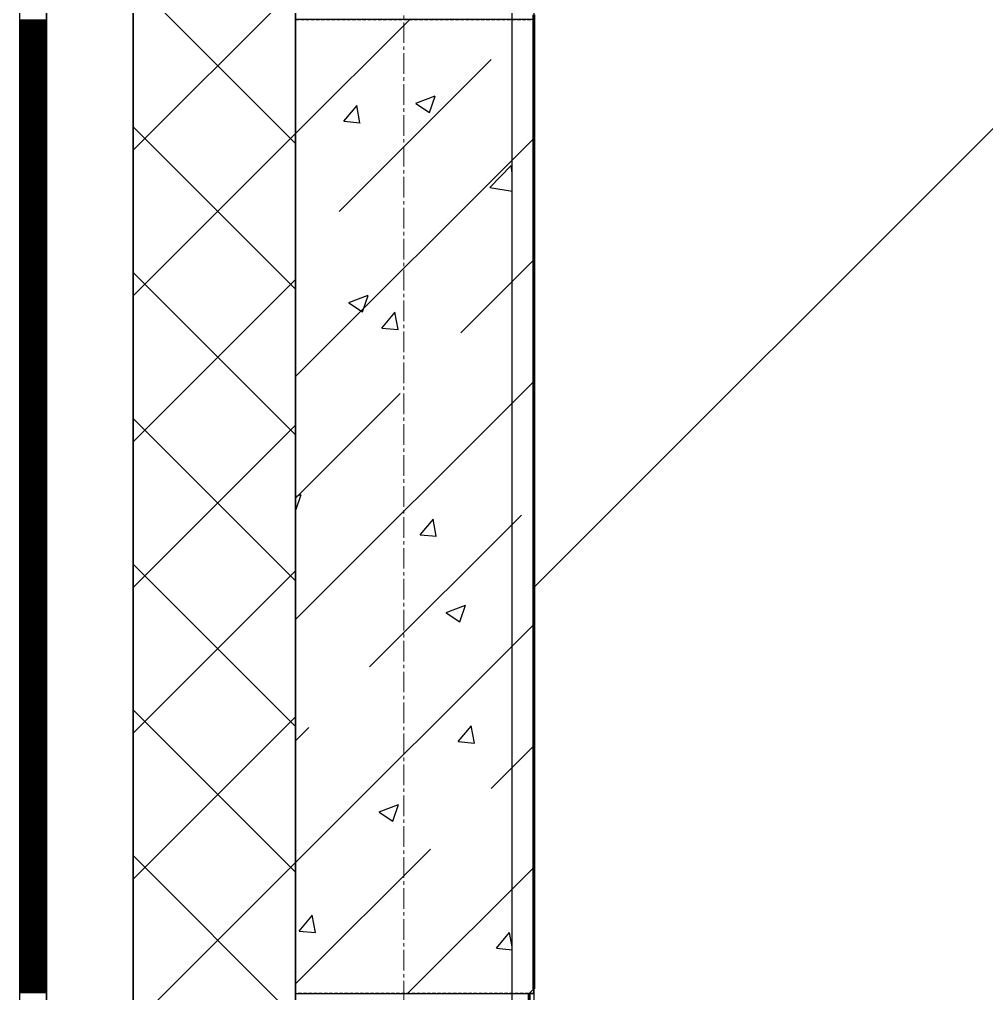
# Model space of a CAD drawing. Header units: millimetres. Extents: x 538266 to 1167394, y 114608 to 637157.
# Drawn here: x 1046079 to 1046972, y 527569 to 528469 of the extents above; entities that cross this region are included whole.
import ezdxf

# ---------------------------------------------------------------- set-up
doc = ezdxf.new("R2010")
doc.units = ezdxf.units.MM
for name, pattern in [('CENTER2', [28.575, 19.05, -3.175, 3.175, -3.175]), ('DASHED', [19.05, 12.7, -6.35]), ('HIDDEN2', [4.7625, 3.175, -1.5875])]:
    doc.linetypes.add(name, pattern=pattern)
for name, color, linetype, lineweight in [('0) шт стен 3 эт', 150, 'Continuous', 60), ('АР_Колонны', 70, 'Continuous', 30), ('АР_Стены ЖБ', 7, 'Continuous', 35), ('АР_Стены ПЕНОблок', 52, 'Continuous', 20), ('АР_Тонкая', 254, 'Continuous', 5), ('АР_Утеплитель', 31, 'Continuous', 0), ('АР_Штриховка', 8, 'Continuous', 0)]:
    doc.layers.add(name, color=color, linetype=linetype, lineweight=lineweight)
doc.layers.add('АР_Делит', color=120, linetype='Continuous', lineweight=0, plot=False)
doc.layers.add('РД_Оси_100', color=7, linetype='Continuous', lineweight=0, true_color=0x525252)
doc.layers.add('ФВ-5', color=7, linetype='Continuous')

# ---------------------------------------------------------------- blocks, each defined once
blk = doc.blocks.new('СОШ_2200_АР_ОСИ_М100_28.05.24')
at = {"layer": 'АР_Делит', "color": 251, "linetype": 'DASHED', "true_color": 0x636466}
blk.add_lwpolyline([(114955, 135155), (114955, -355), (93595.036, -355), (93595.036, 13855), (94145, 13855), (94145, 68320), (66055, 68320), (66055, 13857.73), (83455, 13857.73), (83455, -355), (45245, -355), (45245, 13145), (44695, 13145), (44695, 26755), (45245, 26755), (45245, 68320), (20455, 68320), (20455, 26755), (27955, 26755), (27955, 13145), (-355, 13145), (-355, 100855)], dxfattribs=at)
at = {"layer": 'РД_Оси_100', "color": 251, "linetype": 'CENTER2', "true_color": 0x636466}
blk.add_line((0, -6155), (0, 139938.679), dxfattribs=at)
blk = doc.blocks.new('3_этаж1')
at = {"layer": 'АР_Колонны', "color": 18, "linetype": 'HIDDEN2', "lineweight": 25, "true_color": 0x000000}
for p, q in [((684283.57, 528468.74), (684503.57, 528468.74)), ((684283.57, 527568.74), (684283.57, 528468.74)), ((684503.57, 528468.74), (684503.57, 527568.74)), ((684503.57, 527568.74), (684283.57, 527568.74))]:
    blk.add_line(p, q, dxfattribs=at)
at = {"layer": 'АР_Колонны', "color": 18, "linetype": 'Continuous', "lineweight": 25, "true_color": 0x000000}
for p, q in [((684503.57, 528468.74), (684283.57, 528468.74)), ((684283.57, 528468.74), (684283.57, 527568.74)), ((684503.57, 528468.74), (684283.57, 528468.74)), ((684283.57, 528468.74), (684283.57, 527568.74)), ((684503.57, 527568.74), (684503.57, 528468.74)), ((684503.57, 527568.74), (684503.57, 528468.74)), ((684283.57, 527568.74), (684503.57, 527568.74)), ((684283.57, 527568.74), (684503.57, 527568.74))]:
    blk.add_line(p, q, dxfattribs=at)
at = {"layer": 'АР_Стены ЖБ', "color": 18, "linetype": 'Continuous', "lineweight": 25, "true_color": 0x000000}
for p, q in [((684503.57, 528468.74), (684283.57, 528468.74)), ((684283.57, 528468.74), (684283.57, 527568.74)), ((684503.57, 527568.74), (684503.57, 528468.74)), ((684283.57, 527568.74), (684503.57, 527568.74))]:
    blk.add_line(p, q, dxfattribs=at)
at = {"layer": 'АР_Стены ПЕНОблок', "color": 18, "linetype": 'Continuous', "lineweight": 25, "true_color": 0x000000}
for p, q in [((684283.57, 587568.74), (684283.57, 511368.74)), ((684483.57, 511368.74), (684483.57, 587568.74))]:
    blk.add_line(p, q, dxfattribs=at)
at = {"layer": 'АР_Тонкая', "color": 18, "linetype": 'Continuous', "lineweight": 25, "true_color": 0x000000}
for p, q in [((684028.57, 587568.74), (684028.57, 511368.74)), ((684053.57, 587568.74), (684053.57, 511368.74)), ((684053.57, 511368.74), (684053.57, 587568.74)), ((684133.57, 511368.74), (684133.57, 587568.74))]:
    blk.add_line(p, q, dxfattribs=at)
at = {"layer": 'АР_Утеплитель', "color": 18, "linetype": 'Continuous', "lineweight": 25, "true_color": 0x000000}
for p, q in [((684133.57, 587568.74), (684133.57, 511368.74)), ((684283.57, 511368.74), (684283.57, 587568.74))]:
    blk.add_line(p, q, dxfattribs=at)
at = {"layer": 'АР_Штриховка', "color": 18, "linetype": 'Continuous', "lineweight": 25, "true_color": 0x000000}
for p, q in [((684283.57, 528354.24), (684133.57, 528504.24)), ((684133.57, 528347.95), (684283.57, 528497.95)), ((684028.57, 528468.49), (684053.57, 528468.49)), ((684028.57, 528467.49), (684053.57, 528467.49)), ((684028.57, 528466.49), (684053.57, 528466.49)), ((684028.57, 528465.49), (684053.57, 528465.49)), ((684028.57, 528464.49), (684053.57, 528464.49)), ((684283.57, 528363.25), (684389.07, 528468.74)), ((684028.57, 528463.49), (684053.57, 528463.49)), ((684028.57, 528462.49), (684053.57, 528462.49)), ((684028.57, 528461.49), (684053.57, 528461.49)), ((684028.57, 528460.49), (684053.57, 528460.49)), ((684028.57, 528459.49), (684053.57, 528459.49)), ((684028.57, 528458.49), (684053.57, 528458.49)), ((684028.57, 528457.49), (684053.57, 528457.49)), ((684028.57, 528456.49), (684053.57, 528456.49)), ((684028.57, 528455.49), (684053.57, 528455.49)), ((684028.57, 528454.49), (684053.57, 528454.49)), ((684028.57, 528453.49), (684053.57, 528453.49)), ((684028.57, 528452.49), (684053.57, 528452.49)), ((684028.57, 528451.49), (684053.57, 528451.49)), ((684028.57, 528450.49), (684053.57, 528450.49)), ((684028.57, 528449.49), (684053.57, 528449.49)), ((684028.57, 528448.49), (684053.57, 528448.49)), ((684028.57, 528447.49), (684053.57, 528447.49)), ((684028.57, 528446.49), (684053.57, 528446.49)), ((684028.57, 528445.49), (684053.57, 528445.49)), ((684028.57, 528444.49), (684053.57, 528444.49)), ((684028.57, 528443.49), (684053.57, 528443.49)), ((684028.57, 528442.49), (684053.57, 528442.49)), ((684028.57, 528441.49), (684053.57, 528441.49)), ((684028.57, 528440.49), (684053.57, 528440.49)), ((684028.57, 528439.49), (684053.57, 528439.49)), ((684028.57, 528438.49), (684053.57, 528438.49)), ((684028.57, 528437.49), (684053.57, 528437.49)), ((684028.57, 528436.49), (684053.57, 528436.49)), ((684028.57, 528435.49), (684053.57, 528435.49)), ((684028.57, 528434.49), (684053.57, 528434.49)), ((684028.57, 528433.49), (684053.57, 528433.49)), ((684028.57, 528432.49), (684053.57, 528432.49)), ((684028.57, 528431.49), (684053.57, 528431.49)), ((684028.57, 528430.49), (684053.57, 528430.49)), ((684028.57, 528429.49), (684053.57, 528429.49)), ((684028.57, 528428.49), (684053.57, 528428.49)), ((684323.97, 528291.39), (684464.29, 528431.71)), ((684028.57, 528427.49), (684053.57, 528427.49)), ((684028.57, 528426.49), (684053.57, 528426.49)), ((684028.57, 528425.49), (684053.57, 528425.49)), ((684028.57, 528424.49), (684053.57, 528424.49)), ((684028.57, 528423.49), (684053.57, 528423.49)), ((684028.57, 528422.49), (684053.57, 528422.49)), ((684028.57, 528421.49), (684053.57, 528421.49)), ((684028.57, 528420.49), (684053.57, 528420.49)), ((684028.57, 528419.49), (684053.57, 528419.49)), ((684028.57, 528418.49), (684053.57, 528418.49)), ((684028.57, 528417.49), (684053.57, 528417.49)), ((684028.57, 528416.49), (684053.57, 528416.49)), ((684028.57, 528415.49), (684053.57, 528415.49)), ((684028.57, 528414.49), (684053.57, 528414.49)), ((684028.57, 528413.49), (684053.57, 528413.49)), ((684028.57, 528412.49), (684053.57, 528412.49)), ((684028.57, 528411.49), (684053.57, 528411.49)), ((684028.57, 528410.49), (684053.57, 528410.49)), ((684028.57, 528409.49), (684053.57, 528409.49)), ((684028.57, 528408.49), (684053.57, 528408.49)), ((684028.57, 528407.49), (684053.57, 528407.49)), ((684028.57, 528406.49), (684053.57, 528406.49)), ((684028.57, 528405.49), (684053.57, 528405.49)), ((684028.57, 528404.49), (684053.57, 528404.49)), ((684028.57, 528403.49), (684053.57, 528403.49)), ((684028.57, 528402.49), (684053.57, 528402.49)), ((684028.57, 528401.49), (684053.57, 528401.49)), ((684028.57, 528400.49), (684053.57, 528400.49)), ((684028.57, 528399.49), (684053.57, 528399.49)), ((684028.57, 528398.49), (684053.57, 528398.49)), ((684028.57, 528397.49), (684053.57, 528397.49)), ((684028.57, 528396.49), (684053.57, 528396.49)), ((684028.57, 528395.49), (684053.57, 528395.49)), ((684028.57, 528394.49), (684053.57, 528394.49)), ((684028.57, 528393.49), (684053.57, 528393.49)), ((684028.57, 528392.49), (684053.57, 528392.49)), ((684394.71, 528391.36), (684412.49, 528398.19)), ((684407.26, 528382.65), (684412.41, 528398)), ((684028.57, 528391.49), (684053.57, 528391.49)), ((684028.57, 528390.49), (684053.57, 528390.49)), ((684028.57, 528389.49), (684053.57, 528389.49)), ((684028.57, 528388.49), (684053.57, 528388.49)), ((684028.57, 528387.49), (684053.57, 528387.49)), ((684028.57, 528386.49), (684053.57, 528386.49)), ((684028.57, 528385.49), (684053.57, 528385.49)), ((684028.57, 528384.49), (684053.57, 528384.49)), ((684028.57, 528383.49), (684053.57, 528383.49)), ((684328.12, 528374.63), (684340.37, 528389.22)), ((684343.09, 528373.25), (684340.16, 528389.17)), ((684394.62, 528391.17), (684407.26, 528382.65)), ((684028.57, 528382.49), (684053.57, 528382.49)), ((684028.57, 528381.49), (684053.57, 528381.49)), ((684028.57, 528380.49), (684053.57, 528380.49)), ((684028.57, 528379.49), (684053.57, 528379.49)), ((684028.57, 528378.49), (684053.57, 528378.49)), ((684028.57, 528377.49), (684053.57, 528377.49)), ((684028.57, 528376.49), (684053.57, 528376.49)), ((684028.57, 528375.49), (684053.57, 528375.49)), ((684028.57, 528374.49), (684053.57, 528374.49)), ((684328.12, 528374.62), (684343.3, 528373.29)), ((684028.57, 528373.49), (684053.57, 528373.49)), ((684028.57, 528372.49), (684053.57, 528372.49)), ((684028.57, 528371.49), (684053.57, 528371.49)), ((684028.57, 528370.49), (684053.57, 528370.49)), ((684028.57, 528369.49), (684053.57, 528369.49)), ((684028.57, 528368.49), (684053.57, 528368.49)), ((684028.57, 528367.49), (684053.57, 528367.49)), ((684028.57, 528366.49), (684053.57, 528366.49)), ((684028.57, 528365.49), (684053.57, 528365.49)), ((684283.57, 528219.54), (684133.57, 528369.54)), ((684028.57, 528364.49), (684053.57, 528364.49)), ((684028.57, 528363.49), (684053.57, 528363.49)), ((684028.57, 528362.49), (684053.57, 528362.49)), ((684028.57, 528361.49), (684053.57, 528361.49)), ((684028.57, 528360.49), (684053.57, 528360.49)), ((684028.57, 528359.49), (684053.57, 528359.49)), ((684028.57, 528358.49), (684053.57, 528358.49)), ((684028.57, 528357.49), (684053.57, 528357.49)), ((684028.57, 528356.49), (684053.57, 528356.49)), ((684133.57, 528213.25), (684283.57, 528363.25)), ((684283.57, 528138.74), (684503.57, 528358.74)), ((684028.57, 528355.49), (684053.57, 528355.49)), ((684028.57, 528354.49), (684053.57, 528354.49)), ((684028.57, 528353.49), (684053.57, 528353.49)), ((684028.57, 528352.49), (684053.57, 528352.49)), ((684028.57, 528351.49), (684053.57, 528351.49)), ((684028.57, 528350.49), (684053.57, 528350.49)), ((684028.57, 528349.49), (684053.57, 528349.49)), ((684028.57, 528348.49), (684053.57, 528348.49)), ((684028.57, 528347.49), (684053.57, 528347.49)), ((684028.57, 528346.49), (684053.57, 528346.49)), ((684028.57, 528345.49), (684053.57, 528345.49)), ((684028.57, 528344.49), (684053.57, 528344.49)), ((684028.57, 528343.49), (684053.57, 528343.49)), ((684028.57, 528342.49), (684053.57, 528342.49)), ((684028.57, 528341.49), (684053.57, 528341.49)), ((684028.57, 528340.49), (684053.57, 528340.49)), ((684028.57, 528339.49), (684053.57, 528339.49)), ((684028.57, 528338.49), (684053.57, 528338.49)), ((684028.57, 528337.49), (684053.57, 528337.49)), ((684028.57, 528336.49), (684053.57, 528336.49)), ((684028.57, 528335.49), (684053.57, 528335.49)), ((684028.57, 528334.49), (684053.57, 528334.49)), ((684028.57, 528333.49), (684053.57, 528333.49)), ((684028.57, 528332.49), (684053.57, 528332.49)), ((684028.57, 528331.49), (684053.57, 528331.49)), ((684028.57, 528330.49), (684053.57, 528330.49)), ((684028.57, 528329.49), (684053.57, 528329.49)), ((684463.01, 528313.32), (684482.79, 528333.94)), ((684483.57, 528326.89), (684482.75, 528333.93)), ((684028.57, 528328.49), (684053.57, 528328.49)), ((684028.57, 528327.49), (684053.57, 528327.49)), ((684028.57, 528326.49), (684053.57, 528326.49)), ((684028.57, 528325.49), (684053.57, 528325.49)), ((684028.57, 528324.49), (684053.57, 528324.49)), ((684028.57, 528323.49), (684053.57, 528323.49)), ((684028.57, 528322.49), (684053.57, 528322.49)), ((684028.57, 528321.49), (684053.57, 528321.49)), ((684028.57, 528320.49), (684053.57, 528320.49)), ((684028.57, 528319.49), (684053.57, 528319.49)), ((684028.57, 528318.49), (684053.57, 528318.49)), ((684028.57, 528317.49), (684053.57, 528317.49)), ((684028.57, 528316.49), (684053.57, 528316.49)), ((684028.57, 528315.49), (684053.57, 528315.49)), ((684028.57, 528314.49), (684053.57, 528314.49)), ((684028.57, 528313.49), (684053.57, 528313.49)), ((684028.57, 528312.49), (684053.57, 528312.49)), ((684028.57, 528311.49), (684053.57, 528311.49)), ((684462.98, 528313.37), (684483.57, 528310.18)), ((684028.57, 528310.49), (684053.57, 528310.49)), ((684028.57, 528309.49), (684053.57, 528309.49)), ((684028.57, 528308.49), (684053.57, 528308.49)), ((684028.57, 528307.49), (684053.57, 528307.49)), ((684028.57, 528306.49), (684053.57, 528306.49)), ((684028.57, 528305.49), (684053.57, 528305.49)), ((684028.57, 528304.49), (684053.57, 528304.49)), ((684028.57, 528303.49), (684053.57, 528303.49)), ((684028.57, 528302.49), (684053.57, 528302.49)), ((684028.57, 528301.49), (684053.57, 528301.49)), ((684028.57, 528300.49), (684053.57, 528300.49)), ((684028.57, 528299.49), (684053.57, 528299.49)), ((684028.57, 528298.49), (684053.57, 528298.49)), ((684028.57, 528297.49), (684053.57, 528297.49)), ((684028.57, 528296.49), (684053.57, 528296.49)), ((684028.57, 528295.49), (684053.57, 528295.49)), ((684028.57, 528294.49), (684053.57, 528294.49)), ((684028.57, 528293.49), (684053.57, 528293.49)), ((684028.57, 528292.49), (684053.57, 528292.49)), ((684028.57, 528291.49), (684053.57, 528291.49)), ((684028.57, 528290.49), (684053.57, 528290.49)), ((684028.57, 528289.49), (684053.57, 528289.49)), ((684028.57, 528288.49), (684053.57, 528288.49)), ((684028.57, 528287.49), (684053.57, 528287.49)), ((684028.57, 528286.49), (684053.57, 528286.49)), ((684028.57, 528285.49), (684053.57, 528285.49)), ((684028.57, 528284.49), (684053.57, 528284.49)), ((684028.57, 528283.49), (684053.57, 528283.49)), ((684028.57, 528282.49), (684053.57, 528282.49)), ((684028.57, 528281.49), (684053.57, 528281.49)), ((684028.57, 528280.49), (684053.57, 528280.49)), ((684028.57, 528279.49), (684053.57, 528279.49)), ((684028.57, 528278.49), (684053.57, 528278.49)), ((684028.57, 528277.49), (684053.57, 528277.49)), ((684028.57, 528276.49), (684053.57, 528276.49)), ((684028.57, 528275.49), (684053.57, 528275.49)), ((684028.57, 528274.49), (684053.57, 528274.49)), ((684028.57, 528273.49), (684053.57, 528273.49)), ((684028.57, 528272.49), (684053.57, 528272.49)), ((684028.57, 528271.49), (684053.57, 528271.49)), ((684028.57, 528270.49), (684053.57, 528270.49)), ((684028.57, 528269.49), (684053.57, 528269.49)), ((684028.57, 528268.49), (684053.57, 528268.49)), ((684028.57, 528267.49), (684053.57, 528267.49)), ((684028.57, 528266.49), (684053.57, 528266.49)), ((684028.57, 528265.49), (684053.57, 528265.49)), ((684028.57, 528264.49), (684053.57, 528264.49)), ((684028.57, 528263.49), (684053.57, 528263.49)), ((684028.57, 528262.49), (684053.57, 528262.49)), ((684028.57, 528261.49), (684053.57, 528261.49)), ((684028.57, 528260.49), (684053.57, 528260.49)), ((684028.57, 528259.49), (684053.57, 528259.49)), ((684028.57, 528258.49), (684053.57, 528258.49)), ((684028.57, 528257.49), (684053.57, 528257.49)), ((684028.57, 528256.49), (684053.57, 528256.49)), ((684028.57, 528255.49), (684053.57, 528255.49)), ((684028.57, 528254.49), (684053.57, 528254.49)), ((684028.57, 528253.49), (684053.57, 528253.49)), ((684028.57, 528252.49), (684053.57, 528252.49)), ((684028.57, 528251.49), (684053.57, 528251.49)), ((684028.57, 528250.49), (684053.57, 528250.49)), ((684028.57, 528249.49), (684053.57, 528249.49)), ((684028.57, 528248.49), (684053.57, 528248.49)), ((684028.57, 528247.49), (684053.57, 528247.49)), ((684028.57, 528246.49), (684053.57, 528246.49)), ((684028.57, 528245.49), (684053.57, 528245.49)), ((684028.57, 528244.49), (684053.57, 528244.49)), ((684028.57, 528243.49), (684053.57, 528243.49)), ((684028.57, 528242.49), (684053.57, 528242.49)), ((684028.57, 528241.49), (684053.57, 528241.49)), ((684028.57, 528240.49), (684053.57, 528240.49)), ((684028.57, 528239.49), (684053.57, 528239.49)), ((684436.22, 528179.14), (684503.57, 528246.49)), ((684028.57, 528238.49), (684053.57, 528238.49)), ((684028.57, 528237.49), (684053.57, 528237.49)), ((684028.57, 528236.49), (684053.57, 528236.49)), ((684028.57, 528235.49), (684053.57, 528235.49)), ((684028.57, 528234.49), (684053.57, 528234.49)), ((684028.57, 528233.49), (684053.57, 528233.49)), ((684028.57, 528232.49), (684053.57, 528232.49)), ((684028.57, 528231.49), (684053.57, 528231.49)), ((684028.57, 528230.49), (684053.57, 528230.49)), ((684283.57, 528084.83), (684133.57, 528234.83)), ((684028.57, 528229.49), (684053.57, 528229.49)), ((684028.57, 528228.49), (684053.57, 528228.49)), ((684028.57, 528227.49), (684053.57, 528227.49)), ((684028.57, 528226.49), (684053.57, 528226.49)), ((684028.57, 528225.49), (684053.57, 528225.49)), ((684028.57, 528224.49), (684053.57, 528224.49)), ((684028.57, 528223.49), (684053.57, 528223.49)), ((684028.57, 528222.49), (684053.57, 528222.49)), ((684028.57, 528221.49), (684053.57, 528221.49)), ((684133.57, 528078.54), (684283.57, 528228.54)), ((684028.57, 528220.49), (684053.57, 528220.49)), ((684028.57, 528219.49), (684053.57, 528219.49)), ((684028.57, 528218.49), (684053.57, 528218.49)), ((684028.57, 528217.49), (684053.57, 528217.49)), ((684028.57, 528216.49), (684053.57, 528216.49)), ((684028.57, 528215.49), (684053.57, 528215.49)), ((684028.57, 528214.49), (684053.57, 528214.49)), ((684028.57, 528213.49), (684053.57, 528213.49)), ((684028.57, 528212.49), (684053.57, 528212.49)), ((684332.9, 528207.17), (684350.69, 528214)), ((684345.46, 528198.46), (684350.61, 528213.81)), ((684028.57, 528211.49), (684053.57, 528211.49)), ((684028.57, 528210.49), (684053.57, 528210.49)), ((684028.57, 528209.49), (684053.57, 528209.49)), ((684028.57, 528208.49), (684053.57, 528208.49)), ((684028.57, 528207.49), (684053.57, 528207.49)), ((684028.57, 528206.49), (684053.57, 528206.49)), ((684028.57, 528205.49), (684053.57, 528205.49)), ((684028.57, 528204.49), (684053.57, 528204.49)), ((684028.57, 528203.49), (684053.57, 528203.49)), ((684332.82, 528206.98), (684345.45, 528198.46)), ((684028.57, 528202.49), (684053.57, 528202.49)), ((684028.57, 528201.49), (684053.57, 528201.49)), ((684028.57, 528200.49), (684053.57, 528200.49)), ((684028.57, 528199.49), (684053.57, 528199.49)), ((684028.57, 528198.49), (684053.57, 528198.49)), ((684028.57, 528197.49), (684053.57, 528197.49)), ((684028.57, 528196.49), (684053.57, 528196.49)), ((684028.57, 528195.49), (684053.57, 528195.49)), ((684028.57, 528194.49), (684053.57, 528194.49)), ((684363.37, 528183.57), (684375.61, 528198.17)), ((684378.34, 528182.2), (684375.4, 528198.12)), ((684028.57, 528193.49), (684053.57, 528193.49)), ((684028.57, 528192.49), (684053.57, 528192.49)), ((684028.57, 528191.49), (684053.57, 528191.49)), ((684028.57, 528190.49), (684053.57, 528190.49)), ((684028.57, 528189.49), (684053.57, 528189.49)), ((684028.57, 528188.49), (684053.57, 528188.49)), ((684028.57, 528187.49), (684053.57, 528187.49)), ((684028.57, 528186.49), (684053.57, 528186.49)), ((684028.57, 528185.49), (684053.57, 528185.49)), ((684028.57, 528184.49), (684053.57, 528184.49)), ((684028.57, 528183.49), (684053.57, 528183.49)), ((684028.57, 528182.49), (684053.57, 528182.49)), ((684028.57, 528181.49), (684053.57, 528181.49)), ((684028.57, 528180.49), (684053.57, 528180.49)), ((684028.57, 528179.49), (684053.57, 528179.49)), ((684028.57, 528178.49), (684053.57, 528178.49)), ((684028.57, 528177.49), (684053.57, 528177.49)), ((684028.57, 528176.49), (684053.57, 528176.49)), ((684363.37, 528183.56), (684378.55, 528182.23)), ((684028.57, 528175.49), (684053.57, 528175.49)), ((684028.57, 528174.49), (684053.57, 528174.49)), ((684028.57, 528173.49), (684053.57, 528173.49)), ((684028.57, 528172.49), (684053.57, 528172.49)), ((684028.57, 528171.49), (684053.57, 528171.49)), ((684028.57, 528170.49), (684053.57, 528170.49)), ((684028.57, 528169.49), (684053.57, 528169.49)), ((684028.57, 528168.49), (684053.57, 528168.49)), ((684028.57, 528167.49), (684053.57, 528167.49)), ((684028.57, 528166.49), (684053.57, 528166.49)), ((684028.57, 528165.49), (684053.57, 528165.49)), ((684028.57, 528164.49), (684053.57, 528164.49)), ((684028.57, 528163.49), (684053.57, 528163.49)), ((684028.57, 528162.49), (684053.57, 528162.49)), ((684028.57, 528161.49), (684053.57, 528161.49)), ((684028.57, 528160.49), (684053.57, 528160.49)), ((684028.57, 528159.49), (684053.57, 528159.49)), ((684028.57, 528158.49), (684053.57, 528158.49)), ((684028.57, 528157.49), (684053.57, 528157.49)), ((684028.57, 528156.49), (684053.57, 528156.49)), ((684028.57, 528155.49), (684053.57, 528155.49)), ((684028.57, 528154.49), (684053.57, 528154.49)), ((684028.57, 528153.49), (684053.57, 528153.49)), ((684028.57, 528152.49), (684053.57, 528152.49)), ((684028.57, 528151.49), (684053.57, 528151.49)), ((684028.57, 528150.49), (684053.57, 528150.49)), ((684028.57, 528149.49), (684053.57, 528149.49)), ((684028.57, 528148.49), (684053.57, 528148.49)), ((684028.57, 528147.49), (684053.57, 528147.49)), ((684028.57, 528146.49), (684053.57, 528146.49)), ((684028.57, 528145.49), (684053.57, 528145.49)), ((684028.57, 528144.49), (684053.57, 528144.49)), ((684028.57, 528143.49), (684053.57, 528143.49)), ((684028.57, 528142.49), (684053.57, 528142.49)), ((684028.57, 528141.49), (684053.57, 528141.49)), ((684028.57, 528140.49), (684053.57, 528140.49)), ((684028.57, 528139.49), (684053.57, 528139.49)), ((684028.57, 528138.49), (684053.57, 528138.49)), ((684028.57, 528137.49), (684053.57, 528137.49)), ((684028.57, 528136.49), (684053.57, 528136.49)), ((684028.57, 528135.49), (684053.57, 528135.49)), ((684028.57, 528134.49), (684053.57, 528134.49)), ((684028.57, 528133.49), (684053.57, 528133.49)), ((684028.57, 528132.49), (684053.57, 528132.49)), ((684028.57, 528131.49), (684053.57, 528131.49)), ((684283.57, 527914.24), (684503.57, 528134.24)), ((684028.57, 528130.49), (684053.57, 528130.49)), ((684028.57, 528129.49), (684053.57, 528129.49)), ((684028.57, 528128.49), (684053.57, 528128.49)), ((684028.57, 528127.49), (684053.57, 528127.49)), ((684028.57, 528126.49), (684053.57, 528126.49)), ((684028.57, 528125.49), (684053.57, 528125.49)), ((684028.57, 528124.49), (684053.57, 528124.49)), ((684028.57, 528123.49), (684053.57, 528123.49)), ((684028.57, 528122.49), (684053.57, 528122.49)), ((684283.57, 528026.49), (684380.1, 528123.01)), ((684028.57, 528121.49), (684053.57, 528121.49)), ((684028.57, 528120.49), (684053.57, 528120.49)), ((684028.57, 528119.49), (684053.57, 528119.49)), ((684028.57, 528118.49), (684053.57, 528118.49)), ((684028.57, 528117.49), (684053.57, 528117.49)), ((684028.57, 528116.49), (684053.57, 528116.49)), ((684028.57, 528115.49), (684053.57, 528115.49)), ((684028.57, 528114.49), (684053.57, 528114.49)), ((684028.57, 528113.49), (684053.57, 528113.49)), ((684028.57, 528112.49), (684053.57, 528112.49)), ((684028.57, 528111.49), (684053.57, 528111.49)), ((684028.57, 528110.49), (684053.57, 528110.49)), ((684028.57, 528109.49), (684053.57, 528109.49)), ((684028.57, 528108.49), (684053.57, 528108.49)), ((684028.57, 528107.49), (684053.57, 528107.49)), ((684028.57, 528106.49), (684053.57, 528106.49)), ((684028.57, 528105.49), (684053.57, 528105.49)), ((684028.57, 528104.49), (684053.57, 528104.49)), ((684028.57, 528103.49), (684053.57, 528103.49)), ((684028.57, 528102.49), (684053.57, 528102.49)), ((684028.57, 528101.49), (684053.57, 528101.49)), ((684028.57, 528100.49), (684053.57, 528100.49)), ((684028.57, 528099.49), (684053.57, 528099.49)), ((684028.57, 528098.49), (684053.57, 528098.49)), ((684028.57, 528097.49), (684053.57, 528097.49)), ((684028.57, 528096.49), (684053.57, 528096.49)), ((684028.57, 528095.49), (684053.57, 528095.49)), ((684283.57, 527950.13), (684133.57, 528100.13)), ((684028.57, 528094.49), (684053.57, 528094.49)), ((684028.57, 528093.49), (684053.57, 528093.49)), ((684028.57, 528092.49), (684053.57, 528092.49)), ((684028.57, 528091.49), (684053.57, 528091.49)), ((684028.57, 528090.49), (684053.57, 528090.49)), ((684028.57, 528089.49), (684053.57, 528089.49)), ((684028.57, 528088.49), (684053.57, 528088.49)), ((684028.57, 528087.49), (684053.57, 528087.49)), ((684028.57, 528086.49), (684053.57, 528086.49)), ((684133.57, 527943.84), (684283.57, 528093.84)), ((684028.57, 528085.49), (684053.57, 528085.49)), ((684028.57, 528084.49), (684053.57, 528084.49)), ((684028.57, 528083.49), (684053.57, 528083.49)), ((684028.57, 528082.49), (684053.57, 528082.49)), ((684028.57, 528081.49), (684053.57, 528081.49)), ((684028.57, 528080.49), (684053.57, 528080.49)), ((684028.57, 528079.49), (684053.57, 528079.49)), ((684028.57, 528078.49), (684053.57, 528078.49)), ((684028.57, 528077.49), (684053.57, 528077.49)), ((684028.57, 528076.49), (684053.57, 528076.49)), ((684028.57, 528075.49), (684053.57, 528075.49)), ((684028.57, 528074.49), (684053.57, 528074.49)), ((684028.57, 528073.49), (684053.57, 528073.49)), ((684028.57, 528072.49), (684053.57, 528072.49)), ((684028.57, 528071.49), (684053.57, 528071.49)), ((684028.57, 528070.49), (684053.57, 528070.49)), ((684028.57, 528069.49), (684053.57, 528069.49)), ((684028.57, 528068.49), (684053.57, 528068.49)), ((684028.57, 528067.49), (684053.57, 528067.49)), ((684028.57, 528066.49), (684053.57, 528066.49)), ((684028.57, 528065.49), (684053.57, 528065.49)), ((684028.57, 528064.49), (684053.57, 528064.49)), ((684028.57, 528063.49), (684053.57, 528063.49)), ((684028.57, 528062.49), (684053.57, 528062.49)), ((684028.57, 528061.49), (684053.57, 528061.49)), ((684028.57, 528060.49), (684053.57, 528060.49)), ((684028.57, 528059.49), (684053.57, 528059.49)), ((684028.57, 528058.49), (684053.57, 528058.49)), ((684028.57, 528057.49), (684053.57, 528057.49)), ((684028.57, 528056.49), (684053.57, 528056.49)), ((684028.57, 528055.49), (684053.57, 528055.49)), ((684028.57, 528054.49), (684053.57, 528054.49)), ((684028.57, 528053.49), (684053.57, 528053.49)), ((684028.57, 528052.49), (684053.57, 528052.49)), ((684028.57, 528051.49), (684053.57, 528051.49)), ((684028.57, 528050.49), (684053.57, 528050.49)), ((684028.57, 528049.49), (684053.57, 528049.49)), ((684028.57, 528048.49), (684053.57, 528048.49)), ((684028.57, 528047.49), (684053.57, 528047.49)), ((684028.57, 528046.49), (684053.57, 528046.49)), ((684028.57, 528045.49), (684053.57, 528045.49)), ((684028.57, 528044.49), (684053.57, 528044.49)), ((684028.57, 528043.49), (684053.57, 528043.49)), ((684028.57, 528042.49), (684053.57, 528042.49)), ((684028.57, 528041.49), (684053.57, 528041.49)), ((684028.57, 528040.49), (684053.57, 528040.49)), ((684028.57, 528039.49), (684053.57, 528039.49)), ((684028.57, 528038.49), (684053.57, 528038.49)), ((684028.57, 528037.49), (684053.57, 528037.49)), ((684028.57, 528036.49), (684053.57, 528036.49)), ((684028.57, 528035.49), (684053.57, 528035.49)), ((684028.57, 528034.49), (684053.57, 528034.49)), ((684028.57, 528033.49), (684053.57, 528033.49)), ((684028.57, 528032.49), (684053.57, 528032.49)), ((684028.57, 528031.49), (684053.57, 528031.49)), ((684028.57, 528030.49), (684053.57, 528030.49)), ((684028.57, 528029.49), (684053.57, 528029.49)), ((684028.57, 528028.49), (684053.57, 528028.49)), ((684028.57, 528027.49), (684053.57, 528027.49)), ((684028.57, 528026.49), (684053.57, 528026.49)), ((684028.57, 528025.49), (684053.57, 528025.49)), ((684028.57, 528024.49), (684053.57, 528024.49)), ((684028.57, 528023.49), (684053.57, 528023.49)), ((684283.57, 528027.77), (684288.89, 528029.81)), ((684283.66, 528014.27), (684288.81, 528029.62)), ((684028.57, 528022.49), (684053.57, 528022.49)), ((684028.57, 528021.49), (684053.57, 528021.49)), ((684028.57, 528020.49), (684053.57, 528020.49)), ((684028.57, 528019.49), (684053.57, 528019.49)), ((684028.57, 528018.49), (684053.57, 528018.49)), ((684028.57, 528017.49), (684053.57, 528017.49)), ((684028.57, 528016.49), (684053.57, 528016.49)), ((684028.57, 528015.49), (684053.57, 528015.49)), ((684028.57, 528014.49), (684053.57, 528014.49)), ((684283.57, 528014.32), (684283.65, 528014.27)), ((684028.57, 528013.49), (684053.57, 528013.49)), ((684028.57, 528012.49), (684053.57, 528012.49)), ((684028.57, 528011.49), (684053.57, 528011.49)), ((684028.57, 528010.49), (684053.57, 528010.49)), ((684028.57, 528009.49), (684053.57, 528009.49)), ((684028.57, 528008.49), (684053.57, 528008.49)), ((684028.57, 528007.49), (684053.57, 528007.49)), ((684028.57, 528006.49), (684053.57, 528006.49)), ((684028.57, 528005.49), (684053.57, 528005.49)), ((684352.03, 527870.44), (684492.35, 528010.76)), ((684398.61, 527992.52), (684410.86, 528007.11)), ((684413.58, 527991.14), (684410.64, 528007.06)), ((684028.57, 528004.49), (684053.57, 528004.49)), ((684028.57, 528003.49), (684053.57, 528003.49)), ((684028.57, 528002.49), (684053.57, 528002.49)), ((684028.57, 528001.49), (684053.57, 528001.49)), ((684028.57, 528000.49), (684053.57, 528000.49)), ((684028.57, 527999.49), (684053.57, 527999.49)), ((684028.57, 527998.49), (684053.57, 527998.49)), ((684028.57, 527997.49), (684053.57, 527997.49)), ((684028.57, 527996.49), (684053.57, 527996.49)), ((684028.57, 527995.49), (684053.57, 527995.49)), ((684028.57, 527994.49), (684053.57, 527994.49)), ((684028.57, 527993.49), (684053.57, 527993.49)), ((684028.57, 527992.49), (684053.57, 527992.49)), ((684028.57, 527991.49), (684053.57, 527991.49)), ((684028.57, 527990.49), (684053.57, 527990.49)), ((684028.57, 527989.49), (684053.57, 527989.49)), ((684028.57, 527988.49), (684053.57, 527988.49)), ((684028.57, 527987.49), (684053.57, 527987.49)), ((684398.61, 527992.51), (684413.79, 527991.18)), ((684028.57, 527986.49), (684053.57, 527986.49)), ((684028.57, 527985.49), (684053.57, 527985.49)), ((684028.57, 527984.49), (684053.57, 527984.49)), ((684028.57, 527983.49), (684053.57, 527983.49)), ((684028.57, 527982.49), (684053.57, 527982.49)), ((684028.57, 527981.49), (684053.57, 527981.49)), ((684028.57, 527980.49), (684053.57, 527980.49)), ((684028.57, 527979.49), (684053.57, 527979.49)), ((684028.57, 527978.49), (684053.57, 527978.49)), ((684028.57, 527977.49), (684053.57, 527977.49)), ((684028.57, 527976.49), (684053.57, 527976.49)), ((684028.57, 527975.49), (684053.57, 527975.49)), ((684028.57, 527974.49), (684053.57, 527974.49)), ((684028.57, 527973.49), (684053.57, 527973.49)), ((684028.57, 527972.49), (684053.57, 527972.49)), ((684028.57, 527971.49), (684053.57, 527971.49)), ((684028.57, 527970.49), (684053.57, 527970.49)), ((684028.57, 527969.49), (684053.57, 527969.49)), ((684028.57, 527968.49), (684053.57, 527968.49)), ((684028.57, 527967.49), (684053.57, 527967.49)), ((684028.57, 527966.49), (684053.57, 527966.49)), ((684028.57, 527965.49), (684053.57, 527965.49)), ((684028.57, 527964.49), (684053.57, 527964.49)), ((684028.57, 527963.49), (684053.57, 527963.49)), ((684028.57, 527962.49), (684053.57, 527962.49)), ((684028.57, 527961.49), (684053.57, 527961.49)), ((684028.57, 527960.49), (684053.57, 527960.49)), ((684283.57, 527815.42), (684133.57, 527965.42)), ((684028.57, 527959.49), (684053.57, 527959.49)), ((684028.57, 527958.49), (684053.57, 527958.49)), ((684028.57, 527957.49), (684053.57, 527957.49)), ((684028.57, 527956.49), (684053.57, 527956.49)), ((684028.57, 527955.49), (684053.57, 527955.49)), ((684028.57, 527954.49), (684053.57, 527954.49)), ((684028.57, 527953.49), (684053.57, 527953.49)), ((684028.57, 527952.49), (684053.57, 527952.49)), ((684028.57, 527951.49), (684053.57, 527951.49)), ((684133.57, 527809.14), (684283.57, 527959.14)), ((684028.57, 527950.49), (684053.57, 527950.49)), ((684028.57, 527949.49), (684053.57, 527949.49)), ((684028.57, 527948.49), (684053.57, 527948.49)), ((684028.57, 527947.49), (684053.57, 527947.49)), ((684028.57, 527946.49), (684053.57, 527946.49)), ((684028.57, 527945.49), (684053.57, 527945.49)), ((684028.57, 527944.49), (684053.57, 527944.49)), ((684028.57, 527943.49), (684053.57, 527943.49)), ((684028.57, 527942.49), (684053.57, 527942.49)), ((684028.57, 527941.49), (684053.57, 527941.49)), ((684028.57, 527940.49), (684053.57, 527940.49)), ((684028.57, 527939.49), (684053.57, 527939.49)), ((684028.57, 527938.49), (684053.57, 527938.49)), ((684028.57, 527937.49), (684053.57, 527937.49)), ((684028.57, 527936.49), (684053.57, 527936.49)), ((684028.57, 527935.49), (684053.57, 527935.49)), ((684028.57, 527934.49), (684053.57, 527934.49)), ((684028.57, 527933.49), (684053.57, 527933.49)), ((684028.57, 527932.49), (684053.57, 527932.49)), ((684028.57, 527931.49), (684053.57, 527931.49)), ((684028.57, 527930.49), (684053.57, 527930.49)), ((684028.57, 527929.49), (684053.57, 527929.49)), ((684028.57, 527928.49), (684053.57, 527928.49)), ((684028.57, 527927.49), (684053.57, 527927.49)), ((684028.57, 527926.49), (684053.57, 527926.49)), ((684028.57, 527925.49), (684053.57, 527925.49)), ((684028.57, 527924.49), (684053.57, 527924.49)), ((684422.72, 527920.72), (684440.5, 527927.54)), ((684435.27, 527912.01), (684440.42, 527927.35)), ((684028.57, 527923.49), (684053.57, 527923.49)), ((684028.57, 527922.49), (684053.57, 527922.49)), ((684028.57, 527921.49), (684053.57, 527921.49)), ((684028.57, 527920.49), (684053.57, 527920.49)), ((684028.57, 527919.49), (684053.57, 527919.49)), ((684028.57, 527918.49), (684053.57, 527918.49)), ((684028.57, 527917.49), (684053.57, 527917.49)), ((684028.57, 527916.49), (684053.57, 527916.49)), ((684028.57, 527915.49), (684053.57, 527915.49)), ((684422.63, 527920.53), (684435.27, 527912.01)), ((684028.57, 527914.49), (684053.57, 527914.49)), ((684028.57, 527913.49), (684053.57, 527913.49)), ((684028.57, 527912.49), (684053.57, 527912.49)), ((684028.57, 527911.49), (684053.57, 527911.49)), ((684028.57, 527910.49), (684053.57, 527910.49)), ((684028.57, 527909.49), (684053.57, 527909.49)), ((684028.57, 527908.49), (684053.57, 527908.49)), ((684028.57, 527907.49), (684053.57, 527907.49)), ((684028.57, 527906.49), (684053.57, 527906.49)), ((684283.57, 527689.73), (684503.57, 527909.73)), ((684028.57, 527905.49), (684053.57, 527905.49)), ((684028.57, 527904.49), (684053.57, 527904.49)), ((684028.57, 527903.49), (684053.57, 527903.49)), ((684028.57, 527902.49), (684053.57, 527902.49)), ((684028.57, 527901.49), (684053.57, 527901.49)), ((684028.57, 527900.49), (684053.57, 527900.49)), ((684028.57, 527899.49), (684053.57, 527899.49)), ((684028.57, 527898.49), (684053.57, 527898.49)), ((684028.57, 527897.49), (684053.57, 527897.49)), ((684028.57, 527896.49), (684053.57, 527896.49)), ((684028.57, 527895.49), (684053.57, 527895.49)), ((684028.57, 527894.49), (684053.57, 527894.49)), ((684028.57, 527893.49), (684053.57, 527893.49)), ((684028.57, 527892.49), (684053.57, 527892.49)), ((684028.57, 527891.49), (684053.57, 527891.49)), ((684028.57, 527890.49), (684053.57, 527890.49)), ((684028.57, 527889.49), (684053.57, 527889.49)), ((684028.57, 527888.49), (684053.57, 527888.49)), ((684028.57, 527887.49), (684053.57, 527887.49)), ((684028.57, 527886.49), (684053.57, 527886.49)), ((684028.57, 527885.49), (684053.57, 527885.49)), ((684028.57, 527884.49), (684053.57, 527884.49)), ((684028.57, 527883.49), (684053.57, 527883.49)), ((684028.57, 527882.49), (684053.57, 527882.49)), ((684028.57, 527881.49), (684053.57, 527881.49)), ((684028.57, 527880.49), (684053.57, 527880.49)), ((684028.57, 527879.49), (684053.57, 527879.49)), ((684028.57, 527878.49), (684053.57, 527878.49)), ((684028.57, 527877.49), (684053.57, 527877.49)), ((684028.57, 527876.49), (684053.57, 527876.49)), ((684028.57, 527875.49), (684053.57, 527875.49)), ((684028.57, 527874.49), (684053.57, 527874.49)), ((684028.57, 527873.49), (684053.57, 527873.49)), ((684028.57, 527872.49), (684053.57, 527872.49)), ((684028.57, 527871.49), (684053.57, 527871.49)), ((684028.57, 527870.49), (684053.57, 527870.49)), ((684028.57, 527869.49), (684053.57, 527869.49)), ((684028.57, 527868.49), (684053.57, 527868.49)), ((684028.57, 527867.49), (684053.57, 527867.49)), ((684028.57, 527866.49), (684053.57, 527866.49)), ((684028.57, 527865.49), (684053.57, 527865.49)), ((684028.57, 527864.49), (684053.57, 527864.49)), ((684028.57, 527863.49), (684053.57, 527863.49)), ((684028.57, 527862.49), (684053.57, 527862.49)), ((684028.57, 527861.49), (684053.57, 527861.49)), ((684028.57, 527860.49), (684053.57, 527860.49)), ((684028.57, 527859.49), (684053.57, 527859.49)), ((684028.57, 527858.49), (684053.57, 527858.49)), ((684028.57, 527857.49), (684053.57, 527857.49)), ((684028.57, 527856.49), (684053.57, 527856.49)), ((684028.57, 527855.49), (684053.57, 527855.49)), ((684028.57, 527854.49), (684053.57, 527854.49)), ((684028.57, 527853.49), (684053.57, 527853.49)), ((684028.57, 527852.49), (684053.57, 527852.49)), ((684028.57, 527851.49), (684053.57, 527851.49)), ((684028.57, 527850.49), (684053.57, 527850.49)), ((684028.57, 527849.49), (684053.57, 527849.49)), ((684028.57, 527848.49), (684053.57, 527848.49)), ((684028.57, 527847.49), (684053.57, 527847.49)), ((684028.57, 527846.49), (684053.57, 527846.49)), ((684028.57, 527845.49), (684053.57, 527845.49)), ((684028.57, 527844.49), (684053.57, 527844.49)), ((684028.57, 527843.49), (684053.57, 527843.49)), ((684028.57, 527842.49), (684053.57, 527842.49)), ((684028.57, 527841.49), (684053.57, 527841.49)), ((684028.57, 527840.49), (684053.57, 527840.49)), ((684028.57, 527839.49), (684053.57, 527839.49)), ((684028.57, 527838.49), (684053.57, 527838.49)), ((684028.57, 527837.49), (684053.57, 527837.49)), ((684028.57, 527836.49), (684053.57, 527836.49)), ((684028.57, 527835.49), (684053.57, 527835.49)), ((684028.57, 527834.49), (684053.57, 527834.49)), ((684028.57, 527833.49), (684053.57, 527833.49)), ((684028.57, 527832.49), (684053.57, 527832.49)), ((684028.57, 527831.49), (684053.57, 527831.49)), ((684028.57, 527830.49), (684053.57, 527830.49)), ((684028.57, 527829.49), (684053.57, 527829.49)), ((684028.57, 527828.49), (684053.57, 527828.49)), ((684028.57, 527827.49), (684053.57, 527827.49)), ((684028.57, 527826.49), (684053.57, 527826.49)), ((684028.57, 527825.49), (684053.57, 527825.49)), ((684283.57, 527680.72), (684133.57, 527830.72)), ((684028.57, 527824.49), (684053.57, 527824.49)), ((684028.57, 527823.49), (684053.57, 527823.49)), ((684028.57, 527822.49), (684053.57, 527822.49)), ((684028.57, 527821.49), (684053.57, 527821.49)), ((684028.57, 527820.49), (684053.57, 527820.49)), ((684028.57, 527819.49), (684053.57, 527819.49)), ((684028.57, 527818.49), (684053.57, 527818.49)), ((684028.57, 527817.49), (684053.57, 527817.49)), ((684028.57, 527816.49), (684053.57, 527816.49)), ((684133.57, 527674.43), (684283.57, 527824.43)), ((684433.85, 527801.46), (684446.1, 527816.05)), ((684448.82, 527800.08), (684445.88, 527816)), ((684028.57, 527815.49), (684053.57, 527815.49)), ((684028.57, 527814.49), (684053.57, 527814.49)), ((684028.57, 527813.49), (684053.57, 527813.49)), ((684028.57, 527812.49), (684053.57, 527812.49)), ((684028.57, 527811.49), (684053.57, 527811.49)), ((684028.57, 527810.49), (684053.57, 527810.49)), ((684028.57, 527809.49), (684053.57, 527809.49)), ((684028.57, 527808.49), (684053.57, 527808.49)), ((684028.57, 527807.49), (684053.57, 527807.49)), ((684283.57, 527801.98), (684295.91, 527814.32)), ((684028.57, 527806.49), (684053.57, 527806.49)), ((684028.57, 527805.49), (684053.57, 527805.49)), ((684028.57, 527804.49), (684053.57, 527804.49)), ((684028.57, 527803.49), (684053.57, 527803.49)), ((684028.57, 527802.49), (684053.57, 527802.49)), ((684028.57, 527801.49), (684053.57, 527801.49)), ((684028.57, 527800.49), (684053.57, 527800.49)), ((684028.57, 527799.49), (684053.57, 527799.49)), ((684028.57, 527798.49), (684053.57, 527798.49)), ((684433.85, 527801.45), (684449.03, 527800.12)), ((684028.57, 527797.49), (684053.57, 527797.49)), ((684028.57, 527796.49), (684053.57, 527796.49)), ((684028.57, 527795.49), (684053.57, 527795.49)), ((684028.57, 527794.49), (684053.57, 527794.49)), ((684028.57, 527793.49), (684053.57, 527793.49)), ((684028.57, 527792.49), (684053.57, 527792.49)), ((684028.57, 527791.49), (684053.57, 527791.49)), ((684028.57, 527790.49), (684053.57, 527790.49)), ((684028.57, 527789.49), (684053.57, 527789.49)), ((684464.29, 527758.19), (684503.57, 527797.48)), ((684028.57, 527788.49), (684053.57, 527788.49)), ((684028.57, 527787.49), (684053.57, 527787.49)), ((684028.57, 527786.49), (684053.57, 527786.49)), ((684028.57, 527785.49), (684053.57, 527785.49)), ((684028.57, 527784.49), (684053.57, 527784.49)), ((684028.57, 527783.49), (684053.57, 527783.49)), ((684028.57, 527782.49), (684053.57, 527782.49)), ((684028.57, 527781.49), (684053.57, 527781.49)), ((684028.57, 527780.49), (684053.57, 527780.49)), ((684028.57, 527779.49), (684053.57, 527779.49)), ((684028.57, 527778.49), (684053.57, 527778.49)), ((684028.57, 527777.49), (684053.57, 527777.49)), ((684028.57, 527776.49), (684053.57, 527776.49)), ((684028.57, 527775.49), (684053.57, 527775.49)), ((684028.57, 527774.49), (684053.57, 527774.49)), ((684028.57, 527773.49), (684053.57, 527773.49)), ((684028.57, 527772.49), (684053.57, 527772.49)), ((684028.57, 527771.49), (684053.57, 527771.49)), ((684028.57, 527770.49), (684053.57, 527770.49)), ((684028.57, 527769.49), (684053.57, 527769.49)), ((684028.57, 527768.49), (684053.57, 527768.49)), ((684028.57, 527767.49), (684053.57, 527767.49)), ((684028.57, 527766.49), (684053.57, 527766.49)), ((684028.57, 527765.49), (684053.57, 527765.49)), ((684028.57, 527764.49), (684053.57, 527764.49)), ((684028.57, 527763.49), (684053.57, 527763.49)), ((684028.57, 527762.49), (684053.57, 527762.49)), ((684028.57, 527761.49), (684053.57, 527761.49)), ((684028.57, 527760.49), (684053.57, 527760.49)), ((684028.57, 527759.49), (684053.57, 527759.49)), ((684028.57, 527758.49), (684053.57, 527758.49)), ((684028.57, 527757.49), (684053.57, 527757.49)), ((684028.57, 527756.49), (684053.57, 527756.49)), ((684028.57, 527755.49), (684053.57, 527755.49)), ((684028.57, 527754.49), (684053.57, 527754.49)), ((684028.57, 527753.49), (684053.57, 527753.49)), ((684028.57, 527752.49), (684053.57, 527752.49)), ((684028.57, 527751.49), (684053.57, 527751.49)), ((684028.57, 527750.49), (684053.57, 527750.49)), ((684028.57, 527749.49), (684053.57, 527749.49)), ((684028.57, 527748.49), (684053.57, 527748.49)), ((684028.57, 527747.49), (684053.57, 527747.49)), ((684028.57, 527746.49), (684053.57, 527746.49)), ((684028.57, 527745.49), (684053.57, 527745.49)), ((684028.57, 527744.49), (684053.57, 527744.49)), ((684028.57, 527743.49), (684053.57, 527743.49)), ((684028.57, 527742.49), (684053.57, 527742.49)), ((684028.57, 527741.49), (684053.57, 527741.49)), ((684028.57, 527740.49), (684053.57, 527740.49)), ((684028.57, 527739.49), (684053.57, 527739.49)), ((684028.57, 527738.49), (684053.57, 527738.49)), ((684028.57, 527737.49), (684053.57, 527737.49)), ((684028.57, 527736.49), (684053.57, 527736.49)), ((684028.57, 527735.49), (684053.57, 527735.49)), ((684360.83, 527736.34), (684373.46, 527727.82)), ((684360.91, 527736.53), (684378.7, 527743.36)), ((684373.47, 527727.82), (684378.62, 527743.17)), ((684028.57, 527734.49), (684053.57, 527734.49)), ((684028.57, 527733.49), (684053.57, 527733.49)), ((684028.57, 527732.49), (684053.57, 527732.49)), ((684028.57, 527731.49), (684053.57, 527731.49)), ((684028.57, 527730.49), (684053.57, 527730.49)), ((684028.57, 527729.49), (684053.57, 527729.49)), ((684028.57, 527728.49), (684053.57, 527728.49)), ((684028.57, 527727.49), (684053.57, 527727.49)), ((684028.57, 527726.49), (684053.57, 527726.49)), ((684028.57, 527725.49), (684053.57, 527725.49)), ((684028.57, 527724.49), (684053.57, 527724.49)), ((684028.57, 527723.49), (684053.57, 527723.49)), ((684028.57, 527722.49), (684053.57, 527722.49)), ((684028.57, 527721.49), (684053.57, 527721.49)), ((684028.57, 527720.49), (684053.57, 527720.49)), ((684028.57, 527719.49), (684053.57, 527719.49)), ((684028.57, 527718.49), (684053.57, 527718.49)), ((684028.57, 527717.49), (684053.57, 527717.49)), ((684028.57, 527716.49), (684053.57, 527716.49)), ((684028.57, 527715.49), (684053.57, 527715.49)), ((684028.57, 527714.49), (684053.57, 527714.49)), ((684028.57, 527713.49), (684053.57, 527713.49)), ((684028.57, 527712.49), (684053.57, 527712.49)), ((684028.57, 527711.49), (684053.57, 527711.49)), ((684028.57, 527710.49), (684053.57, 527710.49)), ((684028.57, 527709.49), (684053.57, 527709.49)), ((684028.57, 527708.49), (684053.57, 527708.49)), ((684028.57, 527707.49), (684053.57, 527707.49)), ((684028.57, 527706.49), (684053.57, 527706.49)), ((684028.57, 527705.49), (684053.57, 527705.49)), ((684028.57, 527704.49), (684053.57, 527704.49)), ((684028.57, 527703.49), (684053.57, 527703.49)), ((684028.57, 527702.49), (684053.57, 527702.49)), ((684028.57, 527701.49), (684053.57, 527701.49)), ((684028.57, 527700.49), (684053.57, 527700.49)), ((684028.57, 527699.49), (684053.57, 527699.49)), ((684283.57, 527577.48), (684408.16, 527702.06)), ((684028.57, 527698.49), (684053.57, 527698.49)), ((684028.57, 527697.49), (684053.57, 527697.49)), ((684028.57, 527696.49), (684053.57, 527696.49)), ((684028.57, 527695.49), (684053.57, 527695.49)), ((684028.57, 527694.49), (684053.57, 527694.49)), ((684028.57, 527693.49), (684053.57, 527693.49)), ((684028.57, 527692.49), (684053.57, 527692.49)), ((684028.57, 527691.49), (684053.57, 527691.49)), ((684028.57, 527690.49), (684053.57, 527690.49)), ((684283.57, 527546.02), (684133.57, 527696.02)), ((684133.57, 527539.73), (684283.57, 527689.73)), ((684028.57, 527689.49), (684053.57, 527689.49)), ((684028.57, 527688.49), (684053.57, 527688.49)), ((684028.57, 527687.49), (684053.57, 527687.49)), ((684028.57, 527686.49), (684053.57, 527686.49)), ((684028.57, 527685.49), (684053.57, 527685.49)), ((684028.57, 527684.49), (684053.57, 527684.49)), ((684028.57, 527683.49), (684053.57, 527683.49)), ((684028.57, 527682.49), (684053.57, 527682.49)), ((684028.57, 527681.49), (684053.57, 527681.49)), ((684387.09, 527568.74), (684503.57, 527685.22)), ((684028.57, 527680.49), (684053.57, 527680.49)), ((684028.57, 527679.49), (684053.57, 527679.49)), ((684028.57, 527678.49), (684053.57, 527678.49)), ((684028.57, 527677.49), (684053.57, 527677.49)), ((684028.57, 527676.49), (684053.57, 527676.49)), ((684028.57, 527675.49), (684053.57, 527675.49)), ((684028.57, 527674.49), (684053.57, 527674.49)), ((684028.57, 527673.49), (684053.57, 527673.49)), ((684028.57, 527672.49), (684053.57, 527672.49)), ((684028.57, 527671.49), (684053.57, 527671.49)), ((684028.57, 527670.49), (684053.57, 527670.49)), ((684028.57, 527669.49), (684053.57, 527669.49)), ((684028.57, 527668.49), (684053.57, 527668.49)), ((684028.57, 527667.49), (684053.57, 527667.49)), ((684028.57, 527666.49), (684053.57, 527666.49)), ((684028.57, 527665.49), (684053.57, 527665.49)), ((684028.57, 527664.49), (684053.57, 527664.49)), ((684028.57, 527663.49), (684053.57, 527663.49)), ((684028.57, 527662.49), (684053.57, 527662.49)), ((684028.57, 527661.49), (684053.57, 527661.49)), ((684028.57, 527660.49), (684053.57, 527660.49)), ((684028.57, 527659.49), (684053.57, 527659.49)), ((684028.57, 527658.49), (684053.57, 527658.49)), ((684028.57, 527657.49), (684053.57, 527657.49)), ((684028.57, 527656.49), (684053.57, 527656.49)), ((684028.57, 527655.49), (684053.57, 527655.49)), ((684028.57, 527654.49), (684053.57, 527654.49)), ((684028.57, 527653.49), (684053.57, 527653.49)), ((684028.57, 527652.49), (684053.57, 527652.49)), ((684028.57, 527651.49), (684053.57, 527651.49)), ((684028.57, 527650.49), (684053.57, 527650.49)), ((684028.57, 527649.49), (684053.57, 527649.49)), ((684028.57, 527648.49), (684053.57, 527648.49)), ((684028.57, 527647.49), (684053.57, 527647.49)), ((684028.57, 527646.49), (684053.57, 527646.49)), ((684028.57, 527645.49), (684053.57, 527645.49)), ((684028.57, 527644.49), (684053.57, 527644.49)), ((684028.57, 527643.49), (684053.57, 527643.49)), ((684028.57, 527642.49), (684053.57, 527642.49)), ((684028.57, 527641.49), (684053.57, 527641.49)), ((684028.57, 527640.49), (684053.57, 527640.49)), ((684028.57, 527639.49), (684053.57, 527639.49)), ((684028.57, 527638.49), (684053.57, 527638.49)), ((684028.57, 527637.49), (684053.57, 527637.49)), ((684028.57, 527636.49), (684053.57, 527636.49)), ((684028.57, 527635.49), (684053.57, 527635.49)), ((684286.91, 527626.34), (684299.16, 527640.93)), ((684301.88, 527624.96), (684298.94, 527640.89)), ((684028.57, 527634.49), (684053.57, 527634.49)), ((684028.57, 527633.49), (684053.57, 527633.49)), ((684028.57, 527632.49), (684053.57, 527632.49)), ((684028.57, 527631.49), (684053.57, 527631.49)), ((684028.57, 527630.49), (684053.57, 527630.49)), ((684028.57, 527629.49), (684053.57, 527629.49)), ((684028.57, 527628.49), (684053.57, 527628.49)), ((684028.57, 527627.49), (684053.57, 527627.49)), ((684028.57, 527626.49), (684053.57, 527626.49)), ((684028.57, 527625.49), (684053.57, 527625.49)), ((684028.57, 527624.49), (684053.57, 527624.49)), ((684028.57, 527623.49), (684053.57, 527623.49)), ((684028.57, 527622.49), (684053.57, 527622.49)), ((684028.57, 527621.49), (684053.57, 527621.49)), ((684028.57, 527620.49), (684053.57, 527620.49)), ((684028.57, 527619.49), (684053.57, 527619.49)), ((684028.57, 527618.49), (684053.57, 527618.49)), ((684028.57, 527617.49), (684053.57, 527617.49)), ((684286.91, 527626.33), (684302.09, 527625)), ((684469.1, 527610.4), (684481.34, 527625)), ((684483.57, 527611.68), (684481.13, 527624.95)), ((684028.57, 527616.49), (684053.57, 527616.49)), ((684028.57, 527615.49), (684053.57, 527615.49)), ((684028.57, 527614.49), (684053.57, 527614.49)), ((684028.57, 527613.49), (684053.57, 527613.49)), ((684028.57, 527612.49), (684053.57, 527612.49)), ((684028.57, 527611.49), (684053.57, 527611.49)), ((684028.57, 527610.49), (684053.57, 527610.49)), ((684028.57, 527609.49), (684053.57, 527609.49)), ((684028.57, 527608.49), (684053.57, 527608.49)), ((684469.1, 527610.39), (684483.57, 527609.13)), ((684028.57, 527607.49), (684053.57, 527607.49)), ((684028.57, 527606.49), (684053.57, 527606.49)), ((684028.57, 527605.49), (684053.57, 527605.49)), ((684028.57, 527604.49), (684053.57, 527604.49)), ((684028.57, 527603.49), (684053.57, 527603.49)), ((684028.57, 527602.49), (684053.57, 527602.49)), ((684028.57, 527601.49), (684053.57, 527601.49)), ((684028.57, 527600.49), (684053.57, 527600.49)), ((684028.57, 527599.49), (684053.57, 527599.49)), ((684028.57, 527598.49), (684053.57, 527598.49)), ((684028.57, 527597.49), (684053.57, 527597.49)), ((684028.57, 527596.49), (684053.57, 527596.49)), ((684028.57, 527595.49), (684053.57, 527595.49)), ((684028.57, 527594.49), (684053.57, 527594.49)), ((684028.57, 527593.49), (684053.57, 527593.49)), ((684028.57, 527592.49), (684053.57, 527592.49)), ((684028.57, 527591.49), (684053.57, 527591.49)), ((684028.57, 527590.49), (684053.57, 527590.49)), ((684028.57, 527589.49), (684053.57, 527589.49)), ((684028.57, 527588.49), (684053.57, 527588.49)), ((684028.57, 527587.49), (684053.57, 527587.49)), ((684028.57, 527586.49), (684053.57, 527586.49)), ((684028.57, 527585.49), (684053.57, 527585.49)), ((684028.57, 527584.49), (684053.57, 527584.49)), ((684028.57, 527583.49), (684053.57, 527583.49)), ((684028.57, 527582.49), (684053.57, 527582.49)), ((684028.57, 527581.49), (684053.57, 527581.49)), ((684028.57, 527580.49), (684053.57, 527580.49)), ((684028.57, 527579.49), (684053.57, 527579.49)), ((684028.57, 527578.49), (684053.57, 527578.49)), ((684028.57, 527577.49), (684053.57, 527577.49)), ((684028.57, 527576.49), (684053.57, 527576.49)), ((684028.57, 527575.49), (684053.57, 527575.49)), ((684028.57, 527574.49), (684053.57, 527574.49)), ((684028.57, 527573.49), (684053.57, 527573.49)), ((684028.57, 527572.49), (684053.57, 527572.49)), ((684499.35, 527568.74), (684503.57, 527572.97)), ((684028.57, 527571.49), (684053.57, 527571.49)), ((684028.57, 527570.49), (684053.57, 527570.49)), ((684028.57, 527569.49), (684053.57, 527569.49))]:
    blk.add_line(p, q, dxfattribs=at)

msp = doc.modelspace()

# ---------------------------------------------------------------- hatches: boundary and pattern name
at = {"layer": 'ФВ-5'}
h = msp.add_hatch(dxfattribs=at)
h.set_pattern_fill('ANSI31', color=3, scale=300, style=0)
h.paths.add_polyline_path([(1054123.58, 541968.74), (1046553.58, 541968.74), (1046553.58, 510388.74), (1054123.58, 510388.74)])

# ---------------------------------------------------------------- linework, layer by layer
msp.add_lwpolyline([(1054123.58, 541968.74), (1046553.58, 541968.74), (1046553.58, 510388.74), (1054123.58, 510388.74)], close=True)
at = {"layer": '0) шт стен 3 эт', "color": 2}
for points in [[(1046553.58, 527572.97), (1046553.58, 528472.97)], [(1046553.58, 524068.74), (1046549.36, 527568.74)]]:
    msp.add_lwpolyline(points, dxfattribs=at)

# ---------------------------------------------------------------- block references
at = {"layer": '0) шт стен 3 эт', "color": 5, "lineweight": 25}
msp.add_blockref('3_этаж1', (362050.01, 0), dxfattribs=at)
at = {"layer": 'РД_Оси_100', "lineweight": 25}
msp.add_blockref('СОШ_2200_АР_ОСИ_М100_28.05.24', (1046433.58, 496768.74), dxfattribs=at)

doc.saveas('drawing.dxf')
